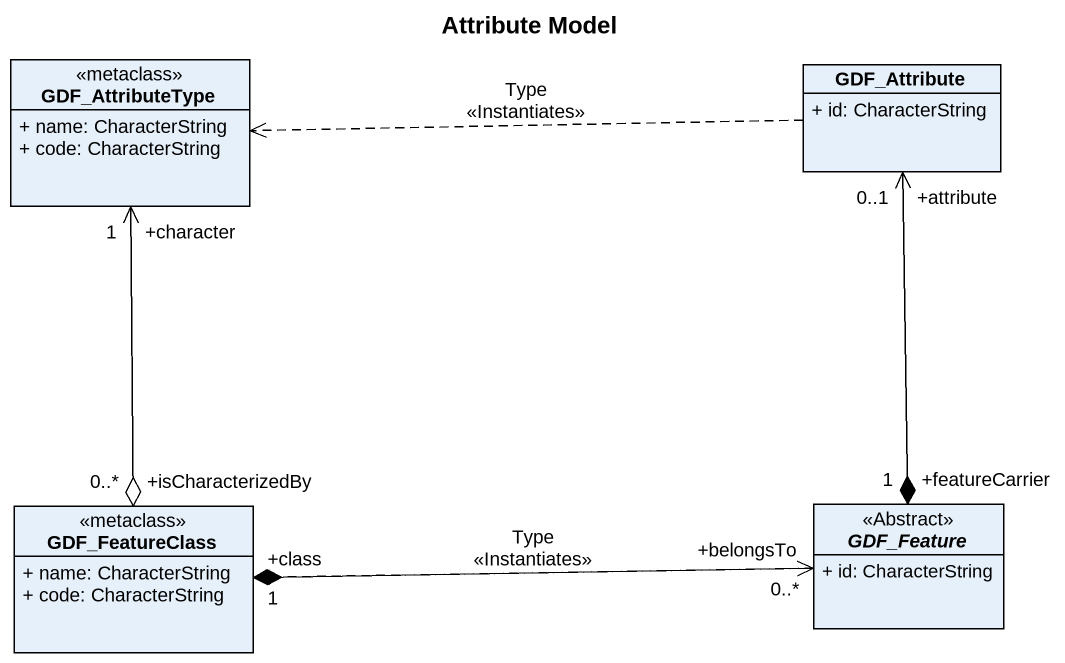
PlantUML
@startuml
title Attribute Model
hide circle
hide empty members
skinparam classAttributeIconSize 0
class GDF_AttributeType <<metaclass>> {
  + name: CharacterString
  + code: CharacterString
}
class GDF_Attribute {
  + id: CharacterString
}
class GDF_FeatureClass <<metaclass>> {
  + name: CharacterString
  + code: CharacterString
}
abstract class GDF_Feature <<Abstract>> {
  + id: CharacterString
}
GDF_Attribute .left.> GDF_AttributeType : Type\n<<Instantiates>>
GDF_FeatureClass "+isCharacterizedBy\n0..*" o-up-> "+character\n1" GDF_AttributeType
GDF_FeatureClass "+class\n1" *-right-> "+belongsTo\n0..*" GDF_Feature
GDF_Feature "+featureCarrier\n1" *-up-> "+attribute\n0..1" GDF_Attribute
GDF_Feature .left.> GDF_FeatureClass : Type\n<<Instantiates>>
@enduml
